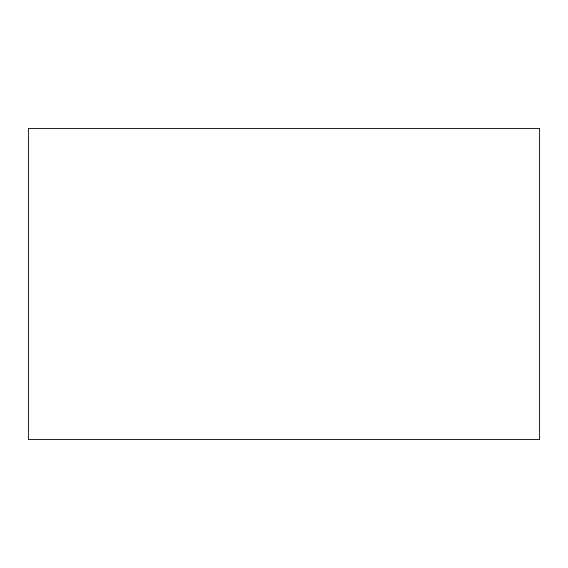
<?xml version="1.0" encoding="UTF-8"?>
<svg xmlns="http://www.w3.org/2000/svg" width="568" height="568" viewBox="0 0 568 568"><rect width="100%" height="100%" fill="white"/><g stroke="black" fill="none" stroke-linecap="round" stroke-linejoin="round"><path stroke-width="0.85" d="M539.6 128.418L28.4 128.418L28.4 439.582L539.6 439.582L539.6 128.418"/></g></svg>
